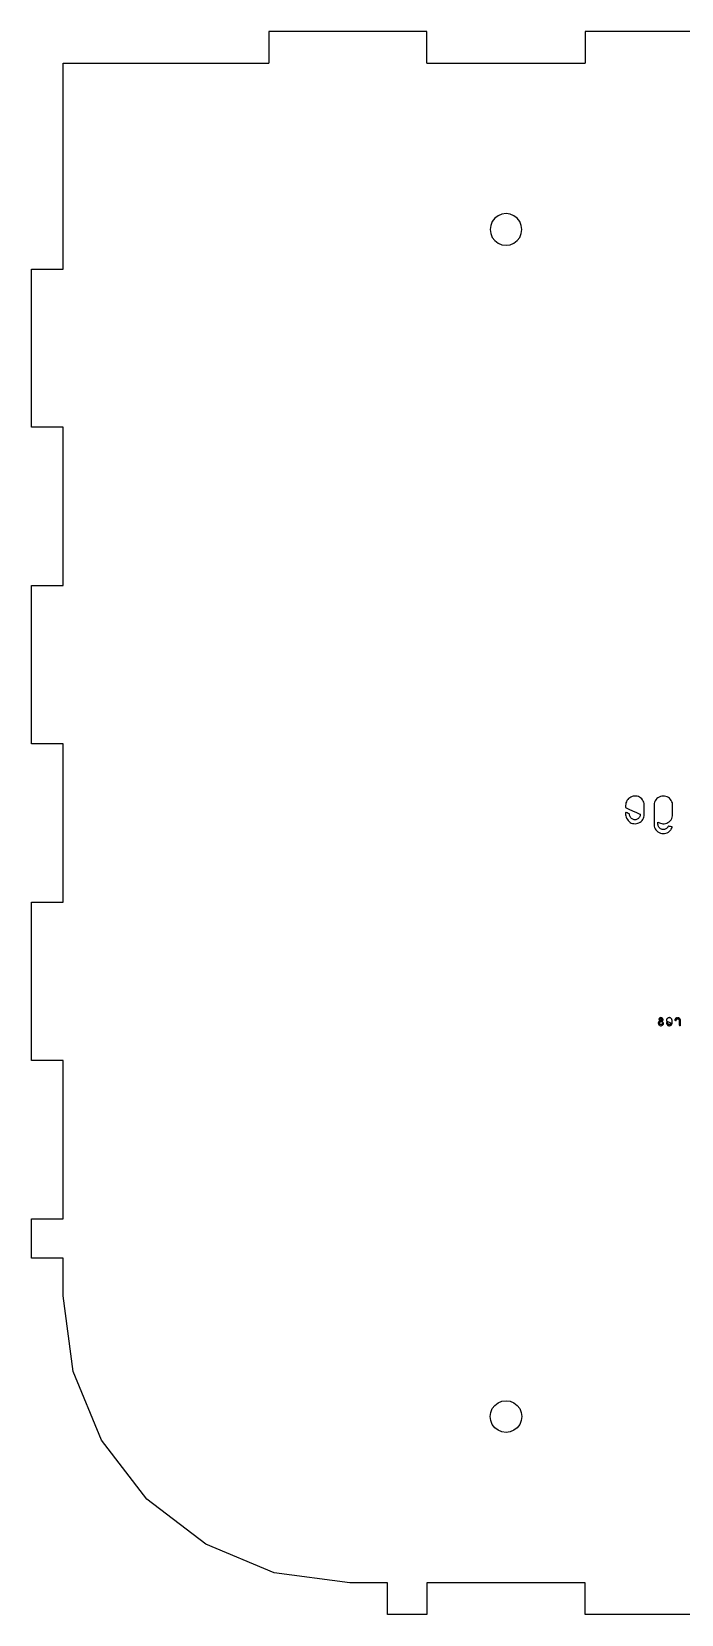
# Model space of a CAD drawing. Header units: metres. Extents: x 300 to 1036, y 0 to 304.
# Drawn here: x 300 to 382.2, y 104 to 304 of the extents above; entities that cross this region are included whole.
import ezdxf

# ---------------------------------------------------------------- set-up
doc = ezdxf.new("R2010")
doc.units = ezdxf.units.M

msp = doc.modelspace()

# ---------------------------------------------------------------- linework, layer by layer
at = {"layer": 'COMPONENT1'}
for p, q in [((379.29, 178.83), (379.26, 178.76)), ((379.26, 178.76), (379.26, 178.7)), ((379.26, 178.7), (379.27, 178.63)), ((379.27, 178.63), (379.3, 178.56)), ((379.33, 178.9), (379.29, 178.83)), ((379.3, 178.56), (379.34, 178.49)), ((379.38, 178.95), (379.33, 178.9)), ((379.36, 179.26), (379.34, 179.21)), ((379.34, 179.21), (379.34, 179.18)), ((379.34, 179.18), (379.39, 179.15)), ((379.34, 178.49), (379.4, 178.44)), ((379.38, 179.3), (379.36, 179.26)), ((379.42, 179.34), (379.38, 179.3)), ((379.45, 178.98), (379.38, 178.95)), ((379.39, 179.15), (379.45, 179.13)), ((379.4, 178.44), (379.47, 178.4)), ((379.41, 178.73), (379.42, 178.77)), ((379.41, 178.69), (379.41, 178.73)), ((379.42, 178.65), (379.41, 178.69)), ((379.47, 179.38), (379.42, 179.34)), ((379.42, 178.77), (379.44, 178.8)), ((379.44, 178.61), (379.42, 178.65)), ((379.44, 178.8), (379.47, 178.84)), ((379.47, 178.58), (379.44, 178.61)), ((379.45, 179.13), (379.48, 179.17)), ((379.53, 179.01), (379.45, 178.98)), ((379.53, 179.4), (379.47, 179.38)), ((379.47, 178.84), (379.51, 178.86)), ((379.5, 178.55), (379.47, 178.58)), ((379.47, 178.4), (379.56, 178.38)), ((379.48, 179.17), (379.49, 179.19)), ((379.49, 179.19), (379.51, 179.22)), ((379.55, 178.54), (379.5, 178.55)), ((379.51, 179.22), (379.53, 179.24)), ((379.51, 178.86), (379.56, 178.88)), ((379.6, 179.41), (379.53, 179.4)), ((379.53, 179.24), (379.56, 179.25)), ((379.61, 179.02), (379.53, 179.01)), ((379.59, 178.53), (379.55, 178.54)), ((379.56, 179.25), (379.59, 179.25)), ((379.56, 178.88), (379.61, 178.89)), ((379.56, 178.38), (379.64, 178.38)), ((379.59, 179.25), (379.62, 179.25)), ((379.64, 178.54), (379.59, 178.53)), ((379.66, 179.4), (379.6, 179.41)), ((379.64, 179.03), (379.61, 179.02)), ((379.61, 178.89), (379.68, 178.9)), ((379.62, 179.25), (379.65, 179.24)), ((379.67, 179.04), (379.64, 179.03)), ((379.69, 178.55), (379.64, 178.54)), ((379.64, 178.38), (379.72, 178.41)), ((379.65, 179.24), (379.67, 179.23)), ((379.72, 179.37), (379.66, 179.4)), ((379.67, 179.23), (379.7, 179.2)), ((379.69, 179.06), (379.67, 179.04)), ((379.68, 178.9), (379.73, 178.92)), ((379.7, 179.08), (379.69, 179.06)), ((379.73, 178.58), (379.69, 178.55)), ((379.7, 179.2), (379.71, 179.18)), ((379.71, 179.1), (379.7, 179.08)), ((379.71, 179.18), (379.72, 179.16)), ((379.72, 179.13), (379.71, 179.1)), ((379.77, 179.34), (379.72, 179.37)), ((379.72, 179.16), (379.72, 179.13)), ((379.72, 178.41), (379.79, 178.44)), ((379.73, 178.92), (379.78, 178.95)), ((379.76, 178.62), (379.73, 178.58)), ((379.78, 178.66), (379.76, 178.62)), ((379.82, 179.29), (379.77, 179.34)), ((379.78, 178.95), (379.82, 178.99)), ((379.79, 178.71), (379.78, 178.66)), ((379.8, 178.8), (379.79, 178.76)), ((379.79, 178.76), (379.79, 178.73)), ((379.79, 178.73), (379.79, 178.71)), ((379.79, 178.44), (379.85, 178.5)), ((379.85, 178.78), (379.8, 178.8)), ((379.85, 179.23), (379.82, 179.29)), ((379.82, 178.99), (379.84, 179.04)), ((379.84, 179.04), (379.86, 179.11)), ((379.86, 179.17), (379.85, 179.23)), ((379.91, 178.75), (379.85, 178.78)), ((379.85, 178.5), (379.9, 178.58)), ((379.86, 179.13), (379.86, 179.17)), ((379.86, 179.11), (379.86, 179.13)), ((379.9, 178.58), (379.93, 178.65)), ((379.94, 178.73), (379.91, 178.75)), ((379.93, 178.65), (379.94, 178.73)), ((380.32, 179.15), (380.31, 179.1)), ((380.31, 179.1), (380.31, 179.06)), ((380.31, 179.06), (380.31, 179.03)), ((380.31, 179.03), (380.31, 178.99)), ((380.31, 178.99), (380.33, 178.97)), ((380.33, 178.8), (380.31, 178.77)), ((380.31, 178.77), (380.31, 178.73)), ((380.31, 178.73), (380.31, 178.67)), ((380.31, 178.67), (380.33, 178.63)), ((380.33, 179.2), (380.32, 179.15)), ((380.35, 179.24), (380.33, 179.2)), ((380.33, 178.97), (380.43, 178.92)), ((380.36, 178.78), (380.33, 178.8)), ((380.33, 178.63), (380.34, 178.58)), ((380.34, 178.58), (380.37, 178.54)), ((380.38, 179.28), (380.35, 179.24)), ((380.4, 178.77), (380.36, 178.78)), ((380.37, 178.54), (380.41, 178.49)), ((380.42, 179.31), (380.38, 179.28)), ((380.43, 178.75), (380.4, 178.77)), ((380.41, 178.49), (380.44, 178.46)), ((380.46, 179.35), (380.42, 179.31)), ((380.43, 178.92), (380.56, 178.86)), ((380.45, 178.73), (380.43, 178.75)), ((380.44, 178.46), (380.48, 178.43)), ((380.46, 178.7), (380.45, 178.73)), ((380.5, 179.37), (380.46, 179.35)), ((380.46, 178.67), (380.46, 178.7)), ((380.47, 178.64), (380.46, 178.67)), ((380.49, 178.62), (380.47, 178.64)), ((380.48, 178.43), (380.52, 178.41)), ((380.5, 178.6), (380.49, 178.62)), ((380.54, 179.39), (380.5, 179.37)), ((380.52, 178.58), (380.5, 178.6)), ((380.55, 178.56), (380.52, 178.58)), ((380.52, 178.41), (380.56, 178.39)), ((380.59, 179.4), (380.54, 179.39)), ((380.57, 178.55), (380.55, 178.56)), ((380.56, 178.86), (380.71, 178.8)), ((380.56, 178.39), (380.61, 178.38)), ((380.6, 178.54), (380.57, 178.55)), ((380.64, 179.41), (380.59, 179.4)), ((380.62, 178.53), (380.6, 178.54)), ((380.61, 178.38), (380.66, 178.38)), ((380.65, 178.53), (380.62, 178.53)), ((380.69, 179.41), (380.64, 179.41)), ((380.68, 178.53), (380.65, 178.53)), ((380.66, 178.38), (380.71, 178.39)), ((380.71, 178.54), (380.68, 178.53)), ((380.74, 179.4), (380.69, 179.41)), ((380.71, 178.8), (380.81, 178.75)), ((380.73, 178.55), (380.71, 178.54)), ((380.71, 178.39), (380.76, 178.4)), ((380.76, 178.56), (380.73, 178.55)), ((380.78, 179.38), (380.74, 179.4)), ((380.78, 178.58), (380.76, 178.56)), ((380.76, 178.4), (380.8, 178.41)), ((380.82, 179.36), (380.78, 179.38)), ((380.8, 178.6), (380.78, 178.58)), ((380.82, 178.62), (380.8, 178.6)), ((380.8, 178.41), (380.84, 178.44)), ((380.81, 178.75), (380.85, 178.73)), ((380.86, 179.34), (380.82, 179.36)), ((380.83, 178.65), (380.82, 178.62)), ((380.84, 178.67), (380.83, 178.65)), ((380.85, 178.7), (380.84, 178.67)), ((380.84, 178.44), (380.88, 178.47)), ((380.85, 178.73), (380.85, 178.7)), ((380.9, 179.3), (380.86, 179.34)), ((380.88, 178.47), (380.92, 178.5)), ((380.93, 179.26), (380.9, 179.3)), ((380.92, 178.5), (380.95, 178.54)), ((380.96, 179.22), (380.93, 179.26)), ((380.95, 178.54), (380.97, 178.58)), ((380.98, 179.18), (380.96, 179.22)), ((380.97, 178.58), (380.99, 178.63)), ((380.99, 179.13), (380.98, 179.18)), ((381, 179.09), (380.99, 179.13)), ((380.99, 178.63), (381, 178.68)), ((381, 179.05), (381, 179.09)), ((381, 179), (381, 179.05)), ((381, 178.91), (381, 179)), ((381, 178.83), (381, 178.91)), ((381, 178.75), (381, 178.83)), ((381, 178.73), (381, 178.75)), ((381, 178.68), (381, 178.73)), ((381.37, 179.16), (381.36, 179.12)), ((381.36, 179.12), (381.36, 179.08)), ((381.36, 179.08), (381.39, 179.05)), ((381.39, 179.19), (381.37, 179.16)), ((381.4, 179.23), (381.39, 179.19)), ((381.39, 179.05), (381.42, 179.03)), ((381.43, 179.26), (381.4, 179.23)), ((381.42, 179.03), (381.46, 179.02)), ((381.45, 179.3), (381.43, 179.26)), ((381.48, 179.33), (381.45, 179.3)), ((381.46, 179.02), (381.48, 179)), ((381.51, 179.35), (381.48, 179.33)), ((381.48, 179), (381.51, 179.03)), ((381.55, 179.37), (381.51, 179.35)), ((381.51, 179.1), (381.53, 179.14)), ((381.51, 179.05), (381.51, 179.1)), ((381.51, 179.03), (381.51, 179.05)), ((381.53, 179.14), (381.55, 179.18)), ((381.59, 179.39), (381.55, 179.37)), ((381.55, 179.18), (381.58, 179.22)), ((381.58, 179.22), (381.62, 179.24)), ((381.62, 179.4), (381.59, 179.39)), ((381.66, 179.4), (381.62, 179.4)), ((381.62, 179.24), (381.67, 179.26)), ((381.71, 179.41), (381.66, 179.4)), ((381.67, 179.26), (381.71, 179.26)), ((381.75, 179.4), (381.71, 179.41)), ((381.71, 179.26), (381.76, 179.25)), ((381.79, 179.4), (381.75, 179.4)), ((381.76, 179.25), (381.8, 179.23)), ((381.83, 179.39), (381.79, 179.4)), ((381.8, 179.23), (381.84, 179.21)), ((381.86, 179.37), (381.83, 179.39)), ((381.84, 179.21), (381.87, 179.17)), ((381.9, 179.35), (381.86, 179.37)), ((381.87, 179.17), (381.89, 179.13)), ((381.89, 179.13), (381.9, 179.09)), ((381.93, 179.33), (381.9, 179.35)), ((381.9, 179.09), (381.9, 179.06)), ((381.9, 179.06), (381.9, 179)), ((381.9, 179), (381.9, 178.89)), ((381.9, 178.89), (381.9, 178.75)), ((381.9, 178.75), (381.9, 178.62)), ((381.9, 178.62), (381.9, 178.51)), ((381.9, 178.51), (381.9, 178.45)), ((381.9, 178.45), (381.93, 178.44)), ((381.96, 179.3), (381.93, 179.33)), ((381.93, 178.44), (381.96, 178.42)), ((381.99, 179.26), (381.96, 179.3)), ((381.96, 178.42), (381.99, 178.41)), ((382.01, 179.23), (381.99, 179.26)), ((381.99, 178.41), (382.02, 178.4)), ((382.03, 179.19), (382.01, 179.23)), ((382.02, 178.4), (382.05, 178.38)), ((382.04, 179.16), (382.03, 179.19)), ((382.05, 179.12), (382.04, 179.16)), ((382.05, 179.08), (382.05, 179.12)), ((382.05, 179.04), (382.05, 179.08)), ((382.05, 178.96), (382.05, 179.04)), ((382.05, 178.82), (382.05, 178.96)), ((382.05, 178.67), (382.05, 178.82)), ((382.05, 178.53), (382.05, 178.67)), ((382.05, 178.42), (382.05, 178.53)), ((382.05, 178.38), (382.05, 178.42))]:
    msp.add_line(p, q, dxfattribs=at)
at = {"layer": 'COMPONENT2'}
for p, q in [((375.14, 206.37), (375.13, 206.23)), ((375.13, 206.23), (375.13, 206.2)), ((375.13, 206.2), (375.13, 206.13)), ((375.13, 206.13), (375.13, 206.05)), ((375.13, 206.05), (375.13, 205.98)), ((375.17, 206.54), (375.14, 206.37)), ((375.22, 206.69), (375.17, 206.54)), ((375.29, 206.84), (375.22, 206.69)), ((375.39, 206.97), (375.29, 206.84)), ((375.51, 207.09), (375.39, 206.97)), ((375.65, 207.2), (375.51, 207.09)), ((375.79, 207.28), (375.65, 207.2)), ((375.94, 207.35), (375.79, 207.28)), ((376.09, 207.39), (375.94, 207.35)), ((376.26, 207.41), (376.09, 207.39)), ((376.43, 207.4), (376.26, 207.41)), ((376.59, 207.38), (376.43, 207.4)), ((376.75, 207.33), (376.59, 207.38)), ((376.89, 207.26), (376.75, 207.33)), ((377.03, 207.16), (376.89, 207.26)), ((377.16, 207.05), (377.03, 207.16)), ((377.27, 206.92), (377.16, 207.05)), ((377.35, 206.78), (377.27, 206.92)), ((377.42, 206.63), (377.35, 206.78)), ((377.46, 206.48), (377.42, 206.63)), ((377.48, 206.31), (377.46, 206.48)), ((377.49, 206.2), (377.48, 206.31)), ((377.49, 206.01), (377.49, 206.2)), ((377.49, 205.73), (377.49, 206.01)), ((378.75, 206.48), (378.72, 206.3)), ((378.72, 206.3), (378.72, 206.14)), ((378.72, 206.14), (378.72, 205.69)), ((378.79, 206.64), (378.75, 206.48)), ((378.86, 206.8), (378.79, 206.64)), ((378.96, 206.94), (378.86, 206.8)), ((379.08, 207.08), (378.96, 206.94)), ((379.22, 207.19), (379.08, 207.08)), ((379.37, 207.28), (379.22, 207.19)), ((379.53, 207.35), (379.37, 207.28)), ((379.69, 207.39), (379.53, 207.35)), ((379.87, 207.41), (379.69, 207.39)), ((380.05, 207.4), (379.87, 207.41)), ((380.22, 207.36), (380.05, 207.4)), ((380.39, 207.31), (380.22, 207.36)), ((380.54, 207.22), (380.39, 207.31)), ((380.68, 207.12), (380.54, 207.22)), ((380.8, 206.99), (380.68, 207.12)), ((380.91, 206.84), (380.8, 206.99)), ((380.99, 206.69), (380.91, 206.84)), ((381.04, 206.53), (380.99, 206.69)), ((381.07, 206.36), (381.04, 206.53)), ((381.07, 206.22), (381.07, 206.36)), ((381.07, 206.05), (381.07, 206.22)), ((381.07, 205.76), (381.07, 206.05)), ((375.13, 205.98), (375.13, 205.94)), ((375.13, 205.94), (375.21, 205.91)), ((375.14, 205.36), (375.13, 205.29)), ((375.13, 205.29), (375.13, 205.22)), ((375.13, 205.22), (375.13, 205.15)), ((375.13, 205.15), (375.13, 205.1)), ((375.13, 205.1), (375.13, 205.05)), ((375.13, 205.05), (375.15, 204.89)), ((375.2, 205.33), (375.14, 205.36)), ((375.15, 204.89), (375.19, 204.74)), ((375.19, 204.74), (375.26, 204.59)), ((375.31, 205.28), (375.2, 205.33)), ((375.21, 205.91), (375.53, 205.76)), ((375.26, 204.59), (375.35, 204.44)), ((375.44, 205.22), (375.31, 205.28)), ((375.35, 204.44), (375.46, 204.3)), ((375.56, 205.17), (375.44, 205.22)), ((375.46, 204.3), (375.59, 204.17)), ((375.53, 205.76), (376, 205.55)), ((375.63, 205.12), (375.56, 205.17)), ((375.59, 204.17), (375.71, 204.08)), ((375.63, 205.08), (375.63, 205.12)), ((375.64, 204.98), (375.63, 205.08)), ((375.66, 204.89), (375.64, 204.98)), ((375.7, 204.8), (375.66, 204.89)), ((375.74, 204.72), (375.7, 204.8)), ((375.71, 204.08), (375.85, 204)), ((375.8, 204.64), (375.74, 204.72)), ((375.87, 204.58), (375.8, 204.64)), ((375.85, 204), (376, 203.95)), ((375.95, 204.52), (375.87, 204.58)), ((376.03, 204.47), (375.95, 204.52)), ((376, 205.55), (376.49, 205.34)), ((376.11, 204.44), (376.03, 204.47)), ((376.2, 204.42), (376.11, 204.44)), ((376.29, 204.42), (376.2, 204.42)), ((376.4, 204.42), (376.29, 204.42)), ((376.5, 204.44), (376.4, 204.42)), ((376.49, 205.34), (376.86, 205.17)), ((376.59, 204.48), (376.5, 204.44)), ((376.67, 204.52), (376.59, 204.48)), ((376.66, 203.96), (376.81, 204.02)), ((376.75, 204.58), (376.67, 204.52)), ((376.82, 204.65), (376.75, 204.58)), ((376.81, 204.02), (376.95, 204.1)), ((376.88, 204.73), (376.82, 204.65)), ((376.86, 205.17), (376.99, 205.1)), ((376.93, 204.81), (376.88, 204.73)), ((376.96, 204.9), (376.93, 204.81)), ((376.95, 204.1), (377.09, 204.2)), ((376.98, 205), (376.96, 204.9)), ((376.99, 205.1), (376.98, 205)), ((377.09, 204.2), (377.21, 204.32)), ((377.21, 204.32), (377.31, 204.46)), ((377.31, 204.46), (377.39, 204.6)), ((377.39, 204.6), (377.44, 204.75)), ((377.44, 204.75), (377.48, 204.91)), ((377.48, 204.91), (377.49, 205.08)), ((377.49, 205.42), (377.49, 205.73)), ((377.49, 205.18), (377.49, 205.42)), ((377.49, 205.08), (377.49, 205.18)), ((378.72, 205.69), (378.72, 205.03)), ((378.72, 205.03), (378.72, 204.38)), ((378.72, 204.38), (378.72, 203.93)), ((379.22, 204.08), (379.22, 204.12)), ((379.22, 204.12), (379.31, 204.07)), ((379.22, 204.01), (379.22, 204.08)), ((379.22, 203.94), (379.22, 204.01)), ((379.31, 204.07), (379.43, 204.01)), ((379.43, 204.01), (379.55, 203.96)), ((380.33, 203.99), (380.48, 204.06)), ((380.48, 204.06), (380.63, 204.16)), ((380.63, 204.16), (380.76, 204.28)), ((380.76, 204.28), (380.87, 204.42)), ((380.87, 204.42), (380.96, 204.57)), ((380.96, 204.57), (381.02, 204.73)), ((381.02, 204.73), (381.06, 204.9)), ((381.06, 204.9), (381.07, 205.07)), ((381.07, 205.44), (381.07, 205.76)), ((381.07, 205.18), (381.07, 205.44)), ((381.07, 205.07), (381.07, 205.18)), ((376, 203.95), (376.16, 203.92)), ((376.16, 203.92), (376.33, 203.91)), ((376.33, 203.91), (376.5, 203.93)), ((376.5, 203.93), (376.66, 203.96)), ((378.72, 203.93), (378.72, 203.77)), ((378.72, 203.77), (378.75, 203.59)), ((378.75, 203.59), (378.79, 203.43)), ((378.79, 203.43), (378.86, 203.27)), ((378.86, 203.27), (378.96, 203.13)), ((378.96, 203.13), (379.08, 202.99)), ((379.08, 202.99), (379.22, 202.88)), ((379.22, 203.87), (379.22, 203.94)), ((379.22, 203.85), (379.22, 203.87)), ((379.23, 203.74), (379.22, 203.85)), ((379.22, 202.88), (379.37, 202.79)), ((379.25, 203.64), (379.23, 203.74)), ((379.29, 203.55), (379.25, 203.64)), ((379.34, 203.46), (379.29, 203.55)), ((379.4, 203.39), (379.34, 203.46)), ((379.37, 202.79), (379.53, 202.72)), ((379.48, 203.31), (379.4, 203.39)), ((379.56, 203.26), (379.48, 203.31)), ((379.53, 202.72), (379.69, 202.68)), ((379.55, 203.96), (379.69, 203.93)), ((379.65, 203.21), (379.56, 203.26)), ((379.74, 203.19), (379.65, 203.21)), ((379.69, 203.93), (379.83, 203.91)), ((379.69, 202.68), (379.87, 202.66)), ((379.83, 203.17), (379.74, 203.19)), ((379.83, 203.91), (379.99, 203.91)), ((379.93, 203.17), (379.83, 203.17)), ((379.87, 202.66), (380.05, 202.67)), ((380.03, 203.18), (379.93, 203.17)), ((379.99, 203.91), (380.16, 203.94)), ((380.12, 203.21), (380.03, 203.18)), ((380.05, 202.67), (380.22, 202.71)), ((380.21, 203.25), (380.12, 203.21)), ((380.16, 203.94), (380.33, 203.99)), ((380.3, 203.31), (380.21, 203.25)), ((380.22, 202.71), (380.39, 202.76)), ((380.38, 203.37), (380.3, 203.31)), ((380.42, 203.42), (380.38, 203.37)), ((380.39, 202.76), (380.54, 202.85)), ((380.45, 203.46), (380.42, 203.42)), ((380.48, 203.51), (380.45, 203.46)), ((380.51, 203.55), (380.48, 203.51)), ((380.53, 203.6), (380.51, 203.55)), ((380.57, 203.6), (380.53, 203.6)), ((380.54, 202.85), (380.68, 202.95)), ((380.69, 203.57), (380.57, 203.6)), ((380.68, 202.95), (380.78, 203.06)), ((380.82, 203.54), (380.69, 203.57)), ((380.78, 203.06), (380.85, 203.14)), ((380.95, 203.52), (380.82, 203.54)), ((380.85, 203.14), (380.91, 203.23)), ((380.91, 203.23), (380.96, 203.33)), ((381.02, 203.5), (380.95, 203.52)), ((380.96, 203.33), (381.01, 203.43)), ((381.01, 203.43), (381.02, 203.5))]:
    msp.add_line(p, q, dxfattribs=at)
at = {"layer": 'GROUP5'}
for p, q in [((330, 304), (330, 300)), ((350, 304), (330, 304)), ((350, 300), (350, 304)), ((370, 304), (370, 300)), ((390, 304), (370, 304)), ((304, 299), (304, 300)), ((304, 300), (330, 300)), ((350, 300), (370, 300)), ((304, 274), (304, 299)), ((358.27, 280), (358.07, 279.52)), ((358.59, 280.41), (358.27, 280)), ((359, 280.73), (358.59, 280.41)), ((359.48, 280.93), (359, 280.73)), ((360, 281), (359.48, 280.93)), ((360.52, 280.93), (360, 281)), ((361, 280.73), (360.52, 280.93)), ((361.41, 280.41), (361, 280.73)), ((361.73, 280), (361.41, 280.41)), ((361.93, 279.52), (361.73, 280)), ((358.07, 279.52), (358, 279)), ((358, 279), (358.07, 278.48)), ((358.07, 278.48), (358.27, 278)), ((358.27, 278), (358.59, 277.59)), ((361.41, 277.59), (361.73, 278)), ((361.73, 278), (361.93, 278.48)), ((362, 279), (361.93, 279.52)), ((361.93, 278.48), (362, 279)), ((358.59, 277.59), (359, 277.27)), ((359, 277.27), (359.48, 277.07)), ((359.48, 277.07), (360, 277)), ((360, 277), (360.52, 277.07)), ((360.52, 277.07), (361, 277.27)), ((361, 277.27), (361.41, 277.59)), ((300, 254), (300, 274)), ((300, 274), (304, 274)), ((304, 254), (300, 254)), ((304, 234), (304, 254)), ((300, 214), (300, 234)), ((300, 234), (304, 234)), ((304, 214), (300, 214)), ((304, 194), (304, 214)), ((300, 174), (300, 194)), ((300, 194), (304, 194)), ((304, 174), (300, 174)), ((304, 154), (304, 174)), ((300, 149), (300, 154)), ((300, 154), (304, 154)), ((304, 149), (300, 149)), ((304, 144.26), (304, 149)), ((305.26, 134.69), (304, 144.26)), ((308.85, 126.02), (305.26, 134.69)), ((358.07, 129.52), (358.27, 130)), ((358.27, 130), (358.59, 130.41)), ((358.59, 130.41), (359, 130.73)), ((359, 130.73), (359.48, 130.93)), ((359.48, 130.93), (360, 131)), ((360, 131), (360.52, 130.93)), ((360.52, 130.93), (361, 130.73)), ((361, 130.73), (361.41, 130.41)), ((361.41, 130.41), (361.73, 130)), ((361.73, 130), (361.93, 129.52)), ((358, 129), (358.07, 129.52)), ((358.07, 128.48), (358, 129)), ((358.27, 128), (358.07, 128.48)), ((358.59, 127.59), (358.27, 128)), ((361.73, 128), (361.41, 127.59)), ((361.93, 128.48), (361.73, 128)), ((361.93, 129.52), (362, 129)), ((362, 129), (361.93, 128.48)), ((314.57, 118.57), (308.85, 126.02)), ((359, 127.27), (358.59, 127.59)), ((359.48, 127.07), (359, 127.27)), ((360, 127), (359.48, 127.07)), ((360.52, 127.07), (360, 127)), ((361, 127.27), (360.52, 127.07)), ((361.41, 127.59), (361, 127.27)), ((322.02, 112.85), (314.57, 118.57)), ((330.69, 109.26), (322.02, 112.85)), ((340.26, 108), (330.69, 109.26)), ((345, 108), (340.26, 108)), ((345, 104), (345, 108)), ((370, 108), (350, 108)), ((350, 108), (350, 104)), ((370, 104), (370, 108)), ((350, 104), (345, 104)), ((390, 104), (370, 104))]:
    msp.add_line(p, q, dxfattribs=at)

doc.saveas('drawing.dxf')
